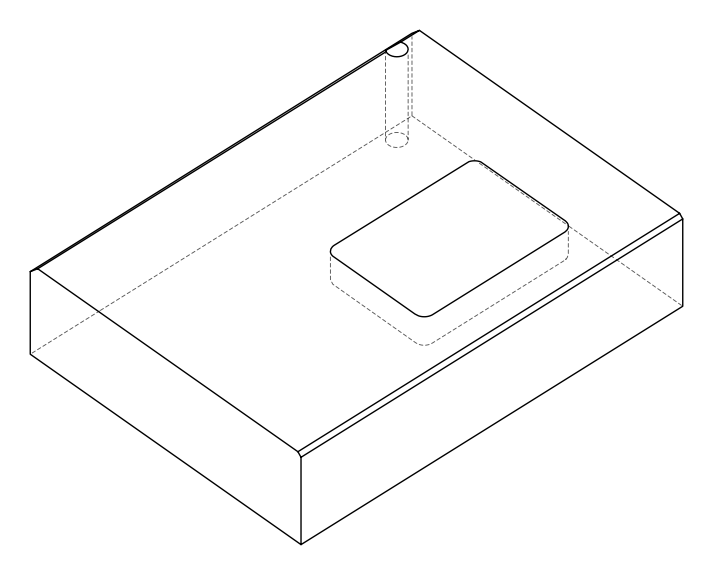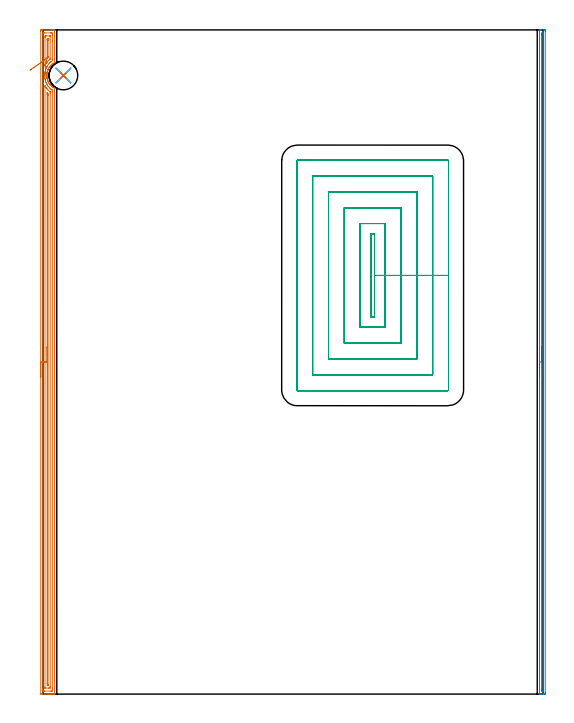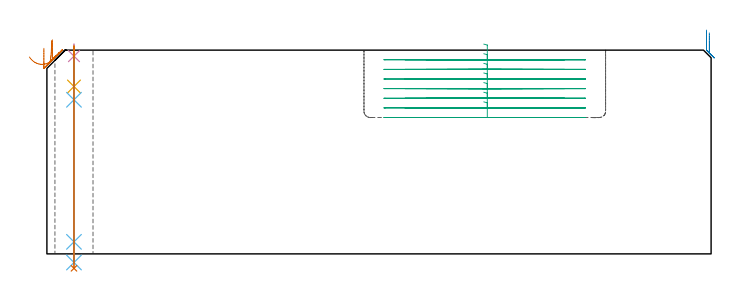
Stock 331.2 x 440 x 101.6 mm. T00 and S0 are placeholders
(PLAN: 7 operations, 5 tool changes, 49.4 min)
(1 AREA_MILL | FG_CHAMFER_SURFACE | UGT0205_001 | 14.2 min | 18229 mm3)
(2 AREA_MILL_1 | FG_CHAMFER_SURFACE_1 | UGT0205_001 | 7.19 min | 3172 mm3)
(3 MILL_RECTANGULAR_POCKET | POCKET_RECTANGULAR_STRAIGHT | UGT0201_095 | Follow Part, ap 5, ae 75% | 26.86 min | 694788 mm3)
(4 SPOT_DRILL | STEP1HOLE | NXT0321_9005460120000 | 0.05 min | 198 mm3)
(5 DRILL_BLIND_HOLE_INTO_CENTER | STEP1HOLE | NXT0301_092 | 0.08 min | 1675 mm3)
(6 GUN_DRILL_THROUGH_HOLE | STEP1HOLE | UGT0307_009 | 0.54 min | 9586 mm3)
(7 DRILL_TO_ENLARGE_THROUGH_HOLE | STEP1HOLE | UGT0301_048 | 0.44 min | 17151 mm3)
(TOOL UGT0205_001 | Chamfer Mill 20 x 3 x 45 deg. | D20 FL50 Z2)
(TOOL UGT0201_095 | End mill 20 mm | D20 R3 FL38 Z4)
(TOOL NXT0321_9005460120000 | NC Spot Drill, 142deg, 12mm, Carbide, Uncoated | D12 PA142 FL30 Z2)
(TOOL NXT0301_092 | Carbide Drill 12.1mm [860.1-1210-061A1-MM 2214] | D12.1 PA140 FL77 Z2)
(TOOL UGT0307_009 | Gun Drill 12 mm | D12 PA130 FL24 Z1)
(TOOL UGT0301_048 | Twist Drill 19 mm | D19 PA118 FL135 Z2)
(OP 1 AREA_MILL)
G17 G21 G94 G90
T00 M6
G54
G17 G0 G90 X-1.5 Y210. S1061 M3
G43 Z111.6 H0
Z102.5
G94 G1 Y210.038 Z101.628 F250.
Y210.152 Z100.764
Y210.341 Z99.912
Y210.603 Z99.08
Y210.937 Z98.274
Y211.34 Z97.5
Y211.808 Z96.764
Y212.34 Z96.072
Y212.929 Z95.429
Y213.572 Z94.84
Y214.264 Z94.308
Y215. Z93.84
Y215.774 Z93.437
Y216.58 Z93.103
Y217.412 Z92.841
Y218.264 Z92.652
Y219.128 Z92.538
Y220. Z92.5
Y439.039
X-1.499 Y439.378 Z92.501
X-1.494 Y439.927 Z92.504
X-1.492 Y439.992 Z92.506
X-0.949 Y439.996 Z93.049
X-0.331 Y440. Z93.667
X4.383 Z98.377
X5.813 Z99.809
X6.16 Z100.155
X6.855 Z100.855
X7.169 Z101.169
X7.56 Y439.993 Z101.551
X7.597 Y439.99 Z101.588
X7.6 Y439.825 Z101.6
Y418.826
Y418.227 Z101.584
X7.494 Y418.16 Z101.494
X7.211 Y418.001 Z101.21
X6.954 Y417.847 Z100.953
X6.758 Y417.717 Z100.757
X6.312 Y417.397 Z100.311
X6.234 Y417.336 Z100.233
X6.16 Y417.278 Z100.156
X6.059 Y417.2 Z100.058
X5.875 Y417.058 Z99.874
X5.853 Y417.039 Z99.852
X5.754 Y416.954 Z99.751
X5.366 Y416.587 Z99.366
X5.271 Y416.491 Z99.27
X4.992 Y416.208 Z98.991
X4.935 Y416.145 Z98.934
X4.859 Y416.06 Z98.857
X4.679 Y415.835 Z98.674
X4.569 Y415.698 Z98.564
X4.504 Y415.619 Z98.501
X4.164 Y415.167 Z98.164
X4.108 Y415.087 Z98.108
X3.859 Y414.684 Z97.859
X3.675 Y414.358 Z97.672
X3.626 Y414.274 Z97.625
X3.419 Y413.856 Z97.416
X3.332 Y413.665 Z97.33
X3.241 Y413.464 Z97.237
X3.227 Y413.434 Z97.223
X3.205 Y413.381 Z97.203
X3.198 Y413.362 Z97.196
X3.042 Y412.936 Z97.04
X2.897 Y412.487 Z96.894
X2.777 Y412.042 Z96.774
X2.697 Y411.677 Z96.694
X2.679 Y411.594 Z96.676
X2.64 Y411.368 Z96.639
X2.603 Y411.148 Z96.602
X2.55 Y410.701 Z96.547
X2.527 Y410.369 Z96.52
X2.519 Y410.255 Z96.511
X2.518 Y410.199 Z96.508
X2.514 Y410.111 Z96.506
X2.511 Y410.011 Z96.499
X2.502 Y409.808 Z96.498
X2.509 Y409.636 Z96.5
X2.514 Y409.497 Z96.504
X2.517 Y409.361 Z96.512
X2.527 Y409.204 Z96.525
X2.545 Y408.958 Z96.541
X2.548 Y408.915 Z96.544
X2.592 Y408.549 Z96.588
X2.601 Y408.467 Z96.599
X2.676 Y408.021 Z96.672
X2.693 Y407.942 Z96.69
X2.773 Y407.574 Z96.77
X2.871 Y407.209 Z96.867
X2.892 Y407.128 Z96.889
X3.037 Y406.68 Z97.034
X3.198 Y406.235 Z97.197
X3.226 Y406.166 Z97.224
X3.416 Y405.751 Z97.412
X3.619 Y405.342 Z97.616
X3.856 Y404.924 Z97.854
X4.072 Y404.573 Z98.071
X4.109 Y404.513 Z98.108
X4.153 Y404.449 Z98.152
X4.383 Y404.143 Z98.38
X4.491 Y403.997 Z98.49
X4.844 Y403.555 Z98.843
X4.917 Y403.472 Z98.916
X4.992 Y403.39 Z98.991
X5.359 Y403.021 Z99.356
X5.736 Y402.662 Z99.735
X5.875 Y402.543 Z99.874
X6.311 Y402.203 Z100.311
X6.392 Y402.145 Z100.392
X6.604 Y401.994 Z100.6
X6.758 Y401.882 Z100.757
X6.929 Y401.769 Z100.927
X7.049 Y401.698 Z101.044
X7.188 Y401.614 Z101.184
X7.563 Y401.401 Z101.563
X7.593 Y401.381 Z101.593
X7.6 Y400.954 Z101.6
Y0.175
X7.597 Y0.01 Z101.588
X7.56 Y0.007 Z101.551
X7.169 Y0. Z101.168
X6.855 Z100.855
X6.16 Z100.155
X4.924 Z98.921
X4.383 Z98.377
X3.765 Z97.76
X-1.22 Z92.778
X-1.492 Y0.01 Z92.506
X-1.499 Y0.282 Z92.499
Y0.297
X-1.5 Y220. Z92.5
X-0.086 Z93.914
Y436.698
X-0.085 Y437.591 Z93.915
X-0.084 Y437.615 Z93.916
X-0.06 Y437.99 Z93.94
X0.425 Y437.998 Z94.425
X0.829 Y437.999 Z94.829
X1.311 Y438. Z95.311
X4.865 Z98.865
X5.271 Y437.999 Z99.271
X5.756 Y437.997 Z99.756
X6.16 Y437.99 Z100.16
X6.184 Y437.591 Z100.184
X6.185 Y437.567 Z100.185
X6.186 Y436.698 Z100.186
Y432.676
Y420.613
X6.183 Y419.719 Z100.183
X6.182 Y419.697 Z100.182
X6.16 Y419.541 Z100.16
X5.246 Y418.851 Z99.246
X5.216 Y418.826 Z99.216
X4.779 Y418.427 Z98.779
X4.383 Y418.048 Z98.383
X4.325 Y417.991 Z98.325
X4.268 Y417.932 Z98.268
X3.902 Y417.522 Z97.902
X3.506 Y417.039 Z97.506
X3.499 Y417.029 Z97.499
X3.126 Y416.513 Z97.126
X2.89 Y416.145 Z96.89
X2.782 Y415.967 Z96.782
X2.606 Y415.663 Z96.606
X2.462 Y415.396 Z96.462
X2.387 Y415.251 Z96.387
X2.178 Y414.822 Z96.178
X1.978 Y414.358 Z95.978
X1.935 Y414.248 Z95.935
X1.717 Y413.647 Z95.717
X1.672 Y413.509 Z95.672
X1.659 Y413.464 Z95.659
X1.477 Y412.812 Z95.477
X1.418 Y412.571 Z95.418
X1.313 Y412.083 Z95.313
X1.245 Y411.677 Z95.245
X1.194 Y411.309 Z95.194
X1.14 Y410.783 Z95.14
X1.118 Y410.492 Z95.118
X1.094 Y409.89 Z95.094
X1.097 Y409.62 Z95.097
X1.125 Y408.996 Z95.125
X1.134 Y408.843 Z95.134
X1.149 Y408.674 Z95.149
X1.217 Y408.103 Z95.217
X1.293 Y407.636 Z95.293
X1.379 Y407.209 Z95.379
X1.446 Y406.905 Z95.446
X1.556 Y406.478 Z95.556
X1.604 Y406.315 Z95.604
X1.717 Y405.959 Z95.717
X1.911 Y405.422 Z95.911
X2.033 Y405.104 Z96.033
X2.302 Y404.528 Z96.302
X2.606 Y403.939 Z96.606
X2.713 Y403.742 Z96.713
X2.737 Y403.7 Z96.737
X2.776 Y403.635 Z96.776
X3.054 Y403.184 Z97.054
X3.377 Y402.741 Z97.377
X3.494 Y402.589 Z97.494
X4.101 Y401.847 Z98.101
X4.383 Y401.559 Z98.383
X5.012 Y400.954 Z99.012
X5.271 Y400.741 Z99.271
X6.13 Y400.09 Z100.13
X6.16 Y400.069 Z100.16
X6.163 Y400.067 Z100.163
X6.169 Y400.06 Z100.169
X6.179 Y400.041 Z100.179
X6.186 Y399.167 Z100.186
Y399.141
Y3.302
X6.185 Y2.409 Z100.185
X6.184 Y2.385 Z100.184
X6.16 Y2.01 Z100.16
X5.675 Y2.002 Z99.675
X5.271 Y2.001 Z99.271
X4.789 Y2. Z98.789
X1.235 Z95.235
X0.829 Y2.001 Z94.829
X0.343 Y2.003 Z94.343
X-0.06 Y2.01 Z93.94
X-0.084 Y2.409 Z93.916
X-0.085 Y2.434 Z93.915
X-0.086 Y3.302 Z93.914
Y6.688
Y220.
X1.328 Z95.328
X1.329 Y402.238 Z95.329
X1.33 Y402.741 Z95.33
X1.332 Y402.85 Z95.332
X1.335 Y402.962 Z95.335
X1.466 Y402.741 Z95.466
X1.717 Y402.32 Z95.717
X2.009 Y401.847 Z96.009
X2.606 Y401.026 Z96.606
X2.661 Y400.954 Z96.661
X2.907 Y400.651 Z96.907
X3.43 Y400.06 Z97.43
X3.494 Y399.995 Z97.494
X4.361 Y399.167 Z98.361
X4.655 Y398.924 Z98.655
X4.694 Y398.889 Z98.694
X4.765 Y398.819 Z98.765
X4.767 Y398.781 Z98.767
X4.77 Y398.273 Z98.77
X4.771 Y397.882 Z98.771
Y5.089
X4.77 Y4.7 Z98.77
X4.767 Y4.196 Z98.767
X4.764 Y4.01 Z98.764
X4.575 Y4.003 Z98.575
X4.383 Y4.001 Z98.383
X3.689 Y4. Z97.689
X1.522 Y4.001 Z95.522
X1.393 Y4.004 Z95.393
X1.346 Y4.009 Z95.346
X1.334 Y4.013 Z95.334
X1.333 Y4.02 Z95.333
X1.33 Y4.066 Z95.33
X1.329 Y4.196 Z95.329
X1.328 Y4.587 Z95.328
Y220.
X2.743 Z96.743
Y397.379
X2.744 Y397.997 Z96.744
X2.745 Y398.133 Z96.745
X2.75 Y398.273 Z96.75
X2.752 Z96.752
X2.759 Z96.759
X3.351 Y397.539 Z97.351
X3.353 Y397.521 Z97.353
X3.356 Y397.379 Z97.356
X3.357 Y397.242 Z97.357
Y396.624
Y6.259
X3.356 Y6.122 Z97.356
X3.352 Y6.019 Z97.352
X3.35 Y6.01 Z97.35
X3.343 Y6.006 Z97.343
X3.317 Y6.002 Z97.317
X3.264 Y6.001 Z97.264
X3.05 Y6.005 Z97.05
X2.837 Y6.01 Z96.837
X2.75 Y6.026 Z96.75
X2.743 Y6.877 Z96.743
Y220.
Y220.872 Z96.781
Y221.736 Z96.895
Y222.588 Z97.083
Y223.42 Z97.346
Y224.226 Z97.68
Y225. Z98.082
Y225.736 Z98.551
Y226.428 Z99.082
Y227.071 Z99.672
Y227.66 Z100.315
Y228.192 Z101.007
Y228.66 Z101.743
Y229.063 Z102.516
Y229.397 Z103.322
Y229.659 Z104.154
Y229.848 Z105.006
Y229.962 Z105.871
Y230. Z106.743
G0 Z111.6
X2.292 Y407.817
Z106.35
G1 X2.298 Y407.762 Z105.479
X2.296 Y407.783 Z104.607
X2.285 Y407.879 Z103.74
X2.267 Y408.049 Z102.885
X2.24 Y408.294 Z102.048
X2.206 Y408.609 Z101.235
X2.165 Y408.994 Z100.453
X2.116 Y409.446 Z99.708
X2.06 Y409.96 Z99.006
X1.998 Y410.533 Z98.351
X1.93 Y411.16 Z97.749
X1.856 Y411.838 Z97.204
X1.778 Y412.56 Z96.721
X1.696 Y413.321 Z96.302
X1.61 Y414.115 Z95.952
X1.521 Y414.937 Z95.673
X1.429 Y415.78 Z95.468
X1.336 Y416.637 Z95.336
X1.335 Y416.655 Z95.335
X1.332 Y416.733 Z95.332
X1.329 Y417.039 Z95.329
Y417.211
Y434.91
X1.33 Y435.3 Z95.33
X1.333 Y435.804 Z95.333
X1.336 Y435.99 Z95.336
X1.525 Y435.997 Z95.525
X1.717 Y435.999 Z95.717
X2.411 Y436. Z96.411
X4.578 Y435.999 Z98.578
X4.707 Y435.996 Z98.707
X4.754 Y435.991 Z98.754
X4.766 Y435.986 Z98.766
X4.767 Y435.98 Z98.767
X4.77 Y435.934 Z98.77
X4.771 Y435.804 Z98.771
Y435.413
Y421.116
X4.769 Y420.864 Z98.769
X4.767 Y420.802 Z98.767
X4.765 Y420.775 Z98.765
X4.744 Y420.753 Z98.744
X4.579 Y420.613 Z98.579
X4.383 Y420.44 Z98.383
X4.004 Y420.1 Z98.004
X3.606 Y419.719 Z97.606
X3.494 Y419.603 Z97.494
X3.122 Y419.197 Z97.122
X2.804 Y418.826 Z96.804
X2.715 Y418.716 Z96.715
X2.606 Y418.576 Z96.606
X2.332 Y418.208 Z96.332
X2.129 Y417.932 Z96.129
X1.717 Y417.286 Z95.717
X1.624 Y417.132 Z95.624
X1.569 Y417.039 Z95.569
X1.416 Y416.769 Z95.416
X1.336 Y416.637 Z95.336
X2.755 Y421.332 Z96.755
X2.75 Y421.362 Z96.75
X2.746 Y421.506 Z96.746
X2.744 Y421.884 Z96.744
X2.743 Y433.261 Z96.743
X2.745 Y433.877 Z96.745
X2.748 Y433.981 Z96.748
X2.75 Y433.99 Z96.75
X2.757 Y433.994 Z96.757
X2.783 Y433.998 Z96.783
X2.836 Y433.999 Z96.836
X3.05 Y434. Z97.05
X3.264 Y433.999 Z97.264
X3.317 Y433.998 Z97.317
X3.343 Y433.994 Z97.343
X3.35 Y433.99 Z97.35
X3.352 Y433.981 Z97.352
X3.355 Y433.879 Z97.355
X3.357 Y433.261 Z97.357
Y433.123
Y422.4
X3.355 Y422.091 Z97.355
X3.352 Y421.937 Z97.352
X3.35 Y421.904 Z97.35
X3.339 Y421.89 Z97.339
X3.316 Y421.865 Z97.316
X2.794 Y421.364 Z96.794
X2.769 Y421.342 Z96.769
X2.755 Y421.332 Z96.755
X2.184 Y420.929 Z96.233
X1.578 Y420.501 Z95.774
X0.941 Y420.052 Z95.381
X0.28 Y419.584 Z95.058
X-0.403 Y419.102 Z94.807
X-1.101 Y418.61 Z94.629
X-1.808 Y418.11 Z94.527
X-2.521 Y417.607 Z94.5
X-3.232 Y417.105 Z94.55
X-3.937 Y416.607 Z94.675
X-4.631 Y416.117 Z94.875
X-5.308 Y415.639 Z95.148
X-5.962 Y415.177 Z95.493
X-6.59 Y414.733 Z95.906
X-7.186 Y414.312 Z96.384
X-7.746 Y413.917 Z96.924
X-8.265 Y413.551 Z97.522
X-8.739 Y413.216 Z98.173
G0 Z111.6
M5
M2
(OP 2 AREA_MILL_1)
G17 G21 G94 G90
T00 M6
G54
G17 G0 G90 X328.9 Y210. S1061 M3
G43 Z111.6 H0
G94 G1 Y210.038 Z110.728 F250.
Y210.152 Z109.863
Y210.341 Z109.012
Y210.603 Z108.18
Y210.937 Z107.374
Y211.34 Z106.6
Y211.808 Z105.864
Y212.34 Z105.172
Y212.929 Z104.529
Y213.572 Z103.939
Y214.264 Z103.408
Y215. Z102.94
Y215.774 Z102.537
Y216.58 Z102.203
Y217.412 Z101.941
Y218.263 Z101.752
Y219.128 Z101.638
Y220. Z101.6
Y439.825
X328.903 Y439.99 Z101.588
X328.945 Y439.993 Z101.546
X329.342 Y440. Z101.157
X329.659 Z100.84
X330.355 Z100.14
X331.593 Z98.904
X332.134 Y439.997 Z98.36
X332.691 Y439.992 Z97.805
X332.693 Y439.94 Z97.803
X332.699 Y439.378 Z97.801
X332.7 Y438.81 Z97.8
Y0.947
X332.699 Y0.621 Z97.801
X332.693 Y0.06 Z97.803
X332.691 Y0.008 Z97.805
X332.134 Y0. Z98.36
X330.703 Z99.793
X330.355 Z100.14
X329.66 Z100.84
X329.342 Z101.157
X328.945 Y0.007 Z101.546
X328.903 Y0.01 Z101.588
X328.9 Y0.175 Z101.6
Y220.
X330.314 Z100.186
Y436.739
X330.317 Y437.591 Z100.183
X330.319 Y437.628 Z100.181
X330.355 Y437.99 Z100.145
X330.843 Y437.995 Z99.657
X331.245 Y437.99 Z99.255
X331.281 Y437.591 Z99.219
X331.283 Y437.553 Z99.217
X331.286 Y436.698 Z99.214
Y3.261
X331.283 Y2.409 Z99.217
X331.281 Y2.372 Z99.219
X331.245 Y2.01 Z99.255
X330.757 Y2.005 Z99.743
X330.355 Y2.01 Z100.145
X330.319 Y2.409 Z100.181
X330.317 Y2.447 Z100.183
X330.314 Y3.302 Z100.186
Y220.
Y220.872 Z100.224
Y221.736 Z100.338
Y222.588 Z100.526
Y223.42 Z100.789
Y224.226 Z101.123
Y225. Z101.525
Y225.736 Z101.994
Y226.428 Z102.525
Y227.071 Z103.115
Y227.66 Z103.758
Y228.191 Z104.45
Y228.66 Z105.186
Y229.063 Z105.96
Y229.397 Z106.766
Y229.659 Z107.598
Y229.848 Z108.449
Y229.962 Z109.314
Y230. Z110.186
G0 Z111.6
M5
M2
(OP 3 MILL_RECTANGULAR_POCKET)
G17 G21 G94 G90
T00 M6
G54
G17 G0 G90 X217.84 Y250. S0 M3
G43 Z111.6 H0
Z104.6
G94 G1 X219.6 Z104.128 F250.
Y277.35 Z96.8
Y304.7 F500.
X217.1
Y250.
X219.6
Y277.35
X226.6
Y311.7
X210.1
Y243.
X226.6
Y277.35
X237.1
Y322.2
X199.6
Y232.5
X237.1
Y277.35
X247.6
Y332.7
X189.1
Y222.
X247.6
Y277.35
X258.1
Y343.2
X178.6
Y211.5
X258.1
Y277.35
X268.6
Y353.2
G3 X268.1 Y353.7 R0.5
G1 X168.6
G3 X168.1 Y353.2 R0.5
G1 Y201.5
G3 X168.6 Y201. R0.5
G1 X268.1
G3 X268.6 Y201.5 R0.5
G1 Y277.35
Y278.35
G0 X217.84 Y250. Z99.8
G1 X219.6 Z99.328 F250.
Y277.35 Z92.
Y304.7 F500.
X217.1
Y250.
X219.6
Y277.35
X226.6
Y311.7
X210.1
Y243.
X226.6
Y277.35
X237.1
Y322.2
X199.6
Y232.5
X237.1
Y277.35
X247.6
Y332.7
X189.1
Y222.
X247.6
Y277.35
X258.1
Y343.2
X178.6
Y211.5
X258.1
Y277.35
X268.6
Y353.2
G3 X268.1 Y353.7 R0.5
G1 X168.6
G3 X168.1 Y353.2 R0.5
G1 Y201.5
G3 X168.6 Y201. R0.5
G1 X268.1
G3 X268.6 Y201.5 R0.5
G1 Y277.35
Y278.35
G0 X217.84 Y250. Z95.
G1 X219.6 Z94.528 F250.
Y277.35 Z87.2
Y304.7 F500.
X217.1
Y250.
X219.6
Y277.35
X226.6
Y311.7
X210.1
Y243.
X226.6
Y277.35
X237.1
Y322.2
X199.6
Y232.5
X237.1
Y277.35
X247.6
Y332.7
X189.1
Y222.
X247.6
Y277.35
X258.1
Y343.2
X178.6
Y211.5
X258.1
Y277.35
X268.6
Y353.2
G3 X268.1 Y353.7 R0.5
G1 X168.6
G3 X168.1 Y353.2 R0.5
G1 Y201.5
G3 X168.6 Y201. R0.5
G1 X268.1
G3 X268.6 Y201.5 R0.5
G1 Y277.35
Y278.35
G0 X217.84 Y250. Z90.2
G1 X219.6 Z89.728 F250.
Y277.35 Z82.4
Y304.7 F500.
X217.1
Y250.
X219.6
Y277.35
X226.6
Y311.7
X210.1
Y243.
X226.6
Y277.35
X237.1
Y322.2
X199.6
Y232.5
X237.1
Y277.35
X247.6
Y332.7
X189.1
Y222.
X247.6
Y277.35
X258.1
Y343.2
X178.6
Y211.5
X258.1
Y277.35
X268.6
Y353.2
G3 X268.1 Y353.7 R0.5
G1 X168.6
G3 X168.1 Y353.2 R0.5
G1 Y201.5
G3 X168.6 Y201. R0.5
G1 X268.1
G3 X268.6 Y201.5 R0.5
G1 Y277.35
Y278.35
G0 X217.84 Y250. Z85.4
G1 X219.6 Z84.928 F250.
Y277.35 Z77.6
Y304.7 F500.
X217.1
Y250.
X219.6
Y277.35
X226.6
Y311.7
X210.1
Y243.
X226.6
Y277.35
X237.1
Y322.2
X199.6
Y232.5
X237.1
Y277.35
X247.6
Y332.7
X189.1
Y222.
X247.6
Y277.35
X258.1
Y343.2
X178.6
Y211.5
X258.1
Y277.35
X268.6
Y353.2
G3 X268.1 Y353.7 R0.5
G1 X168.6
G3 X168.1 Y353.2 R0.5
G1 Y201.5
G3 X168.6 Y201. R0.5
G1 X268.1
G3 X268.6 Y201.5 R0.5
G1 Y277.35
Y278.35
G0 X217.84 Y250. Z80.6
G1 X219.6 Z80.128 F250.
Y277.35 Z72.8
Y304.7 F500.
X217.1
Y250.
X219.6
Y277.35
X226.6
Y311.7
X210.1
Y243.
X226.6
Y277.35
X237.1
Y322.2
X199.6
Y232.5
X237.1
Y277.35
X247.6
Y332.7
X189.1
Y222.
X247.6
Y277.35
X258.1
Y343.2
X178.6
Y211.5
X258.1
Y277.35
X268.6
Y353.2
G3 X268.1 Y353.7 R0.5
G1 X168.6
G3 X168.1 Y353.2 R0.5
G1 Y201.5
G3 X168.6 Y201. R0.5
G1 X268.1
G3 X268.6 Y201.5 R0.5
G1 Y277.35
Y278.35
G0 X217.84 Y250. Z75.8
G1 X219.6 Z75.328 F250.
Y277.35 Z68.
Y304.7 F500.
X217.1
Y250.
X219.6
Y277.35
X226.6
Y311.7
X210.1
Y243.
X226.6
Y277.35
X237.1
Y322.2
X199.6
Y232.5
X237.1
Y277.35
X247.6
Y332.7
X189.1
Y222.
X247.6
Y277.35
X258.1
Y343.2
X178.6
Y211.5
X258.1
Y277.35
X268.6
Y353.2
G3 X268.1 Y353.7 R0.5
G1 X168.6
G3 X168.1 Y353.2 R0.5
G1 Y201.5
G3 X168.6 Y201. R0.5
G1 X268.1
G3 X268.6 Y201.5 R0.5
G1 Y277.35
Y278.35
G0 Z111.6
M5
M2
(OP 4 SPOT_DRILL)
G17 G21 G94 G90
T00 M6
G54
G17 G0 G90 X13.5 Y409.8 S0 M3
G43 Z111.6 H0
G94 G81 G98 Z98.6 F250. R104.6
G80
M5
M2
(OP 5 DRILL_BLIND_HOLE_INTO_CENTER)
G17 G21 G94 G90
T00 M6
G54
G17 G0 G90 X13.5 Y409.8 S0 M3
G43 Z111.6 H1
G94 G81 G98 Z83.45 F250. R103.6
G80
M5
M2
(OP 6 GUN_DRILL_THROUGH_HOLE)
G17 G21 G94 G90
T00 M6
G54
G17 G0 G90 X13.5 Y409.8 M8
G43 Z111.6 H0
Z97.746
S716 M3
G94 G1 Z76.836 F125. M26
G4 X.084
Z6. F250.
G4 X.084
Z-4.298 F125.
G4 X.084
M5
M9
G0 Z97.746
Z111.6
M2
(OP 7 DRILL_TO_ENLARGE_THROUGH_HOLE)
G17 G21 G94 G90
T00 M6
G54
G17 G0 G90 X13.5 Y409.8 S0 M3
G43 Z111.6 H0
G94 G73 G98 Z-7.208 F250. Q18.135 R103.6
G80
M5
M2
